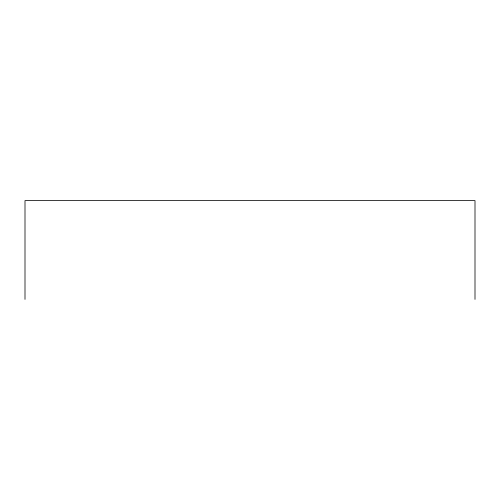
<?xml version="1.0" encoding="UTF-8"?>
<svg xmlns="http://www.w3.org/2000/svg" width="500" height="500" viewBox="0 0 500 500"><rect width="100%" height="100%" fill="white"/><g stroke="black" fill="none" stroke-linecap="round" stroke-linejoin="round"><path stroke-width="0.75" d="M475 299.375L475 200.625L25 200.625L25 299.375"/></g></svg>
